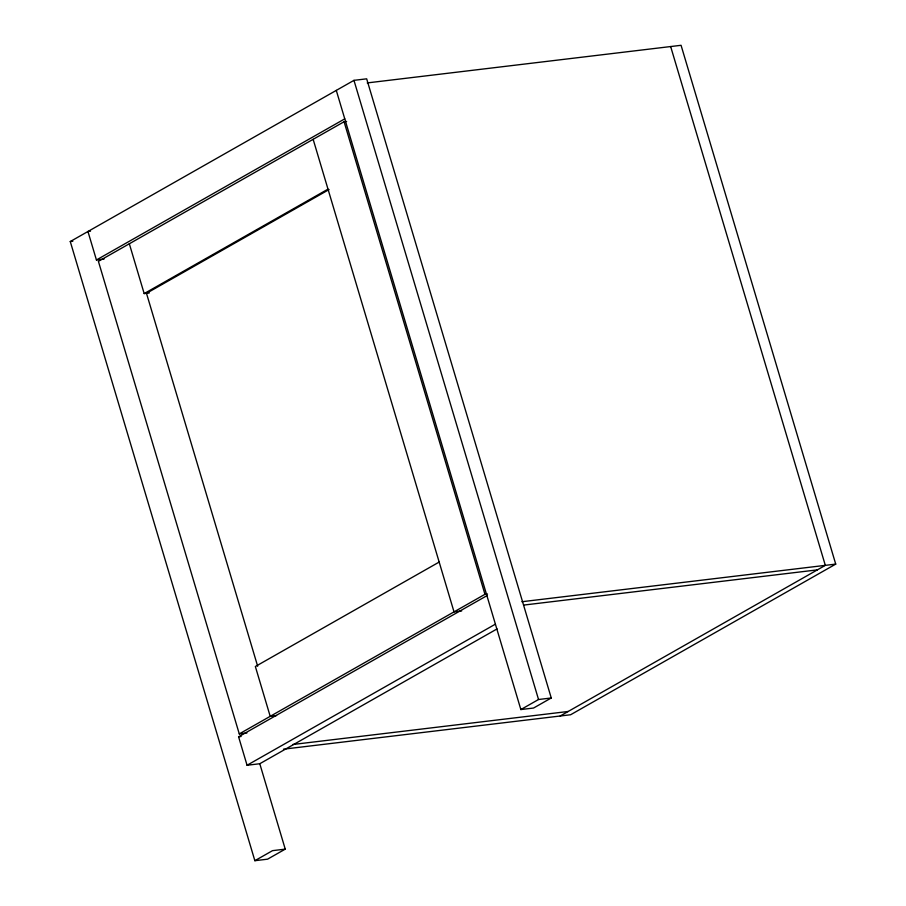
<?xml version="1.0" encoding="UTF-8"?>
<svg xmlns="http://www.w3.org/2000/svg" width="906" height="906" viewBox="0 0 906 906"><rect width="100%" height="100%" fill="white"/><g stroke="black" fill="none" stroke-linecap="round" stroke-linejoin="round"><path stroke-width="1.36" d="M497.054 628.911L259.784 763.735L285.243 849.137L267.564 859.171L254.858 860.7L70.272 241.54L353.963 80.351L366.67 78.822L551.256 697.982L533.577 708.028L520.859 709.557L336.285 90.396M90.487 231.189L87.95 231.494L96.432 259.965L344.767 118.856M346.624 121.449L344.076 121.744L98.403 261.347L239.275 733.905L246.896 732.988M129.332 243.771L144.179 293.589L328.006 189.139M329.082 189.558L146.489 293.317L257.666 666.227M439.172 562.06L255.356 666.51L270.203 716.329L276.557 715.559M239.275 733.905L484.959 594.302L487.496 593.996M259.784 763.735L247.066 765.253L238.584 736.793L486.918 595.684M247.066 765.253L495.401 624.155M254.858 860.7L272.525 850.655L285.243 849.137M520.859 709.557L538.538 699.511L551.256 697.982M560.202 716L825.321 565.355L670.655 46.546M367.224 82.922L681.063 45.3L835.728 564.11L570.599 714.755L283.453 749.183M70.272 241.54L72.82 241.234M96.432 259.965L104.065 259.048M144.179 293.589L149.264 292.978M521.89 601.731L835.728 564.11M461.652 610.961L454.019 611.878L313.148 139.32M523.77 605.072L817.371 569.874M238.584 736.793L241.121 736.487M292.819 744.494L568.153 711.482M353.963 80.351L538.538 699.511M344.076 121.744L484.959 594.302"/></g></svg>
